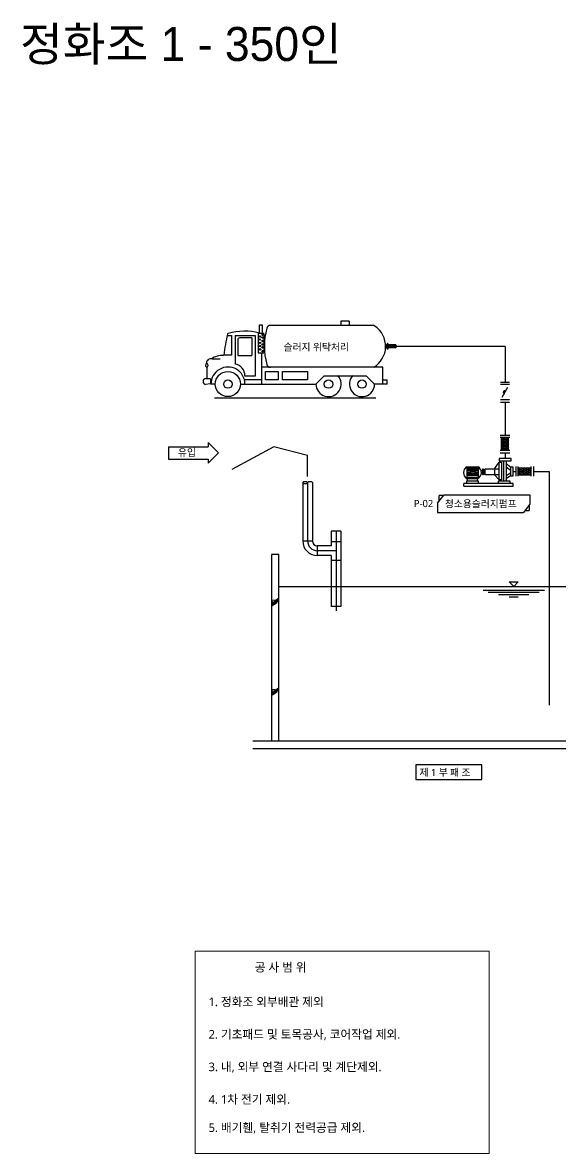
# Model space of a CAD drawing. Header units: millimetres. Extents: x 169673 to 334584, y 156879 to 224061.
# Drawn here: x 170179 to 178084, y 207437 to 224061 of the extents above; entities that cross this region are included whole.
import ezdxf
from ezdxf.enums import TextEntityAlignment as Align

# ---------------------------------------------------------------- set-up
doc = ezdxf.new("R2010")
doc.units = ezdxf.units.MM
doc.header["$LTSCALE"] = 40
doc.header["$MEASUREMENT"] = 0
doc.layers.get('0').update_dxf_attribs({"linetype": 'CONTINUOUS'})
for name, color, linetype in [('A-XXXX-TXT2', 3, 'CONTINUOUS'), ('WL', 5, 'CONTINUOUS'), ('장비', 5, 'CONTINUOUS'), ('해성', 4, 'CONTINUOUS')]:
    doc.layers.add(name, color=color, linetype=linetype)
doc.styles.add('돋움', font='')
doc.styles.add('맑은 고딕', font='malgun.ttf')
doc.styles.get('돋움').set_extended_font_data('Dotum')

msp = doc.modelspace()

# ---------------------------------------------------------------- linework, layer by layer
for p, q in [((173660.6, 219489.9, 0), (173660.6, 219616.8, 0)), ((173660.6, 219616.8, 0), (173701.1, 219616.8, 0)), ((173701.1, 219616.8, 0), (173701.1, 219489.9, 0)), ((175324.4, 219609.7, 0), (173822.2, 219609.7, 0)), ((174979.2, 219671.3, 0), (174856, 219671.3, 0)), ((174856, 219671.3, 0), (174856, 219609.7, 0)), ((174979.2, 219671.3, 0), (174979.2, 219609.7, 0)), ((173188.9, 219461.6, 0), (173249.8, 219461.6, 0)), ((173249.8, 219461.6, 0), (173249.8, 219171.1, 0)), ((173303, 219461.6, 0), (173597.2, 219461.6, 0)), ((173303, 219461.6, 0), (173303, 219041.3, 0)), ((173597.2, 219461.6, 0), (173597.2, 218863.6, 0)), ((173726.5, 219489.9, 0), (173642.8, 219489.9, 0)), ((173642.8, 219489.9, 0), (173642.8, 219207.8, 0)), ((173726.5, 219489.9, 0), (173726.5, 219207.8, 0)), ((173341, 219398, 0), (173341, 219168.3, 0)), ((173549, 219425, 0), (173370.7, 219425, 0)), ((173549, 219425, 0), (173549, 219168.3, 0)), ((175666.6, 219301.7, 0), (175520, 219301.7, 0)), ((175666.6, 219300.6, 0), (175520.2, 219300.6, 0)), ((175666.6, 219302.8, 0), (175520.6, 219302.8, 0)), ((175666.6, 219299.5, 0), (175520.9, 219299.5, 0)), ((175666.6, 219303.9, 0), (175521.3, 219303.9, 0)), ((175666.6, 219298.4, 0), (175521.5, 219298.4, 0)), ((175666.6, 219305, 0), (175522, 219305, 0)), ((175666.6, 219297.3, 0), (175522.2, 219297.3, 0)), ((175666.6, 219306.1, 0), (175522.6, 219306.1, 0)), ((175666.6, 219296.3, 0), (175522.9, 219296.3, 0)), ((175666.6, 219307.1, 0), (175523.3, 219307.1, 0)), ((175666.6, 219295.2, 0), (175523.6, 219295.2, 0)), ((175666.6, 219308.2, 0), (175524, 219308.2, 0)), ((175666.6, 219294.1, 0), (175524.2, 219294.1, 0)), ((175666.6, 219309.3, 0), (175524.7, 219309.3, 0)), ((175666.6, 219293, 0), (175524.9, 219293, 0)), ((175666.6, 219310.4, 0), (175525.3, 219310.4, 0)), ((175666.6, 219291.9, 0), (175525.6, 219291.9, 0)), ((175666.6, 219311.5, 0), (175526, 219311.5, 0)), ((175666.6, 219290.8, 0), (175526.3, 219290.8, 0)), ((175666.6, 219312.6, 0), (175526.7, 219312.6, 0)), ((175666.6, 219289.7, 0), (175526.9, 219289.7, 0)), ((175666.6, 219313.7, 0), (175527.4, 219313.7, 0)), ((175666.6, 219288.6, 0), (175527.6, 219288.6, 0)), ((175666.6, 219314.8, 0), (175528, 219314.8, 0)), ((175666.6, 219287.5, 0), (175528.3, 219287.5, 0)), ((175666.6, 219315.9, 0), (175528.7, 219315.9, 0)), ((175666.6, 219286.4, 0), (175528.9, 219286.4, 0)), ((175666.6, 219317, 0), (175529.4, 219317, 0)), ((175666.6, 219285.4, 0), (175529.6, 219285.4, 0)), ((175666.6, 219318, 0), (175530, 219318, 0)), ((175666.6, 219284.3, 0), (175530.3, 219284.3, 0)), ((175666.6, 219319.1, 0), (175530.7, 219319.1, 0)), ((175666.6, 219283.2, 0), (175531, 219283.2, 0)), ((175666.6, 219320.2, 0), (175531.4, 219320.2, 0)), ((175666.6, 219282.1, 0), (175531.6, 219282.1, 0)), ((175666.6, 219321.3, 0), (175532.1, 219321.3, 0)), ((175666.6, 219281, 0), (175532.3, 219281, 0)), ((175666.6, 219322.4, 0), (175532.7, 219322.4, 0)), ((175666.6, 219279.9, 0), (175533, 219279.9, 0)), ((175666.6, 219323.5, 0), (175533.4, 219323.5, 0)), ((175666.6, 219278.8, 0), (175533.7, 219278.8, 0)), ((175545.9, 219324.6, 0), (175534.1, 219324.6, 0)), ((175545.9, 219277.7, 0), (175534.3, 219277.7, 0)), ((175545.9, 219325.7, 0), (175534.8, 219325.7, 0)), ((175545.9, 219276.6, 0), (175535, 219276.6, 0)), ((175545.9, 219326.8, 0), (175535.4, 219326.8, 0)), ((175545.9, 219275.6, 0), (175535.7, 219275.6, 0)), ((175545.9, 219327.8, 0), (175536.1, 219327.8, 0)), ((175545.9, 219274.5, 0), (175536.3, 219274.5, 0)), ((175545.9, 219328.9, 0), (175536.8, 219328.9, 0)), ((175545.9, 219273.4, 0), (175537, 219273.4, 0)), ((175545.9, 219330, 0), (175537.4, 219330, 0)), ((175545.9, 219272.3, 0), (175537.7, 219272.3, 0)), ((175545.9, 219331.1, 0), (175538.1, 219331.1, 0)), ((175545.9, 219271.2, 0), (175538.4, 219271.2, 0)), ((175545.9, 219332.2, 0), (175538.8, 219332.2, 0)), ((175545.9, 219270.1, 0), (175539, 219270.1, 0)), ((175545.9, 219333.3, 0), (175539.5, 219333.3, 0)), ((175545.9, 219269, 0), (175539.7, 219269, 0)), ((175545.9, 219334.4, 0), (175540.1, 219334.4, 0)), ((175545.9, 219267.9, 0), (175540.4, 219267.9, 0)), ((175545.9, 219335.5, 0), (175540.8, 219335.5, 0)), ((175545.9, 219266.8, 0), (175541.1, 219266.8, 0)), ((175545.9, 219336.6, 0), (175541.5, 219336.6, 0)), ((175545.9, 219337.7, 0), (175542.2, 219337.7, 0)), ((175545.9, 219338.7, 0), (175542.8, 219338.7, 0)), ((175545.9, 219339.8, 0), (175543.5, 219339.8, 0)), ((175545.9, 219340.9, 0), (175544.2, 219340.9, 0)), ((175545.9, 219342, 0), (175544.8, 219342, 0)), ((175545.9, 219343.1, 0), (175545.5, 219343.1, 0)), ((172965.7, 219117.5, 0), (173082.4, 219117.5, 0)), ((173249.8, 219171.1, 0), (173138.2, 219171.1, 0)), ((173341, 219168.3, 0), (173549.3, 219168.3, 0)), ((173642.8, 219207.8, 0), (173726.5, 219207.8, 0)), ((173689.5, 219210.6, 0), (173689.5, 218746.9, 0)), ((175545.9, 219265.7, 0), (175541.7, 219265.7, 0)), ((175545.9, 219264.7, 0), (175542.4, 219264.7, 0)), ((175545.9, 219263.6, 0), (175543.1, 219263.6, 0)), ((175545.9, 219262.5, 0), (175543.7, 219262.5, 0)), ((175545.9, 219261.4, 0), (175544.4, 219261.4, 0)), ((175545.9, 219260.3, 0), (175545.1, 219260.3, 0)), ((175545.9, 219259.2, 0), (175545.8, 219259.2, 0)), ((172887.1, 218990.5, 0), (172887.1, 218829.7, 0)), ((175476.5, 218993.4, 0), (173689.5, 218993.4, 0)), ((175476.5, 218746.9, 0), (175476.5, 218993.4, 0)), ((172871.9, 218829.7, 0), (172935.3, 218829.7, 0)), ((172935.3, 218829.7, 0), (172942.9, 218812.8, 0)), ((172942.9, 218812.8, 0), (172942.9, 218747.9, 0)), ((173689.5, 218808.5, 0), (173443, 218808.5, 0)), ((173597.2, 218863.6, 0), (173445, 218863.6, 0)), ((173751.1, 218931.8, 0), (173936, 218931.8, 0)), ((173751.1, 218808.5, 0), (173751.1, 218931.8, 0)), ((173936, 218808.5, 0), (173751.1, 218808.5, 0)), ((173936, 218931.8, 0), (173936, 218808.5, 0)), ((173997.6, 218808.5, 0), (173997.6, 218931.8, 0)), ((173997.6, 218931.8, 0), (174367.3, 218931.8, 0)), ((174367.3, 218808.5, 0), (173997.6, 218808.5, 0)), ((174367.3, 218931.8, 0), (174367.3, 218808.5, 0)), ((174490.6, 218746.9, 0), (174613.8, 218870.2, 0)), ((174613.8, 218870.2, 0), (175230.1, 218870.2, 0)), ((175230.1, 218870.2, 0), (175353.3, 218746.9, 0)), ((175476.5, 218808.5, 0), (175538.2, 218808.5, 0)), ((175538.2, 218746.9, 0), (175538.2, 218808.5, 0)), ((172942.9, 218747.9, 0), (172869.4, 218742.3, 0)), ((172945.5, 218747.9, 0), (173008.9, 218747.9, 0)), ((173381.3, 218746.9, 0), (174490.6, 218746.9, 0)), ((175476.5, 218746.9, 0), (175353.3, 218746.9, 0)), ((175538.2, 218746.9, 0), (175476.5, 218746.9, 0)), ((172998.1, 218542.1, 0), (173101.8, 218542.1, 0)), ((173101.8, 218542.1, 0), (174140.2, 218542.1, 0)), ((174140.2, 218542.1, 0), (174756.4, 218542.1, 0)), ((174756.4, 218542.1, 0), (175372.7, 218542.1, 0)), ((172322.8, 217825.2), (172322.8, 217643.5)), ((172322.8, 217825.2), (172905.9, 217825.2)), ((172905.9, 217885.5), (173057.1, 217734.3)), ((172905.9, 217885.5), (172905.9, 217825.2)), ((173870, 217826.3), (173253.4, 217490.9)), ((172322.8, 217643.5), (172905.9, 217643.5)), ((172905.9, 217583.2), (173057.1, 217734.3)), ((172905.9, 217643.5), (172905.9, 217583.2)), ((173945.7, 216241.7), (173836, 216241.7)), ((173836, 216241.7), (173836, 213497.8)), ((173945.7, 213497.8), (173945.7, 216241.7)), ((173836, 215514.9), (173945.7, 215602.7)), ((173836, 215499.4), (173945.7, 215587.2)), ((173836, 215483.9), (173945.7, 215571.7)), ((173845.8, 215571.3), (173889.5, 215573.2)), ((173852.5, 215524.9), (173845.8, 215571.3)), ((173885.7, 215505), (173852.5, 215524.9)), ((173911.3, 215527.7), (173883.8, 215505.9)), ((173889.5, 215573.2), (173911.3, 215527.7)), ((173935.5, 215548.5), (173926.9, 215581.7)), ((173836, 214200.1), (173945.7, 214287.9)), ((173836, 214184.6), (173945.7, 214272.4)), ((173836, 214169), (173945.7, 214256.8)), ((173845.8, 214256.5), (173889.5, 214258.4)), ((173852.5, 214210.1), (173845.8, 214256.5)), ((173885.7, 214190.2), (173852.5, 214210.1)), ((173911.3, 214212.9), (173883.8, 214191.1)), ((173889.5, 214258.4), (173911.3, 214212.9)), ((173935.5, 214233.7), (173926.9, 214266.9)), ((178944.3, 213497.8), (173561.6, 213497.8)), ((173561.6, 213388), (182562.2, 213388))]:
    msp.add_line(p, q)
at = {"ltscale": 0.5}
for p, q in [((174368.9, 217694.2), (173870, 217826.3)), ((174368.9, 217388.7), (174368.9, 217694.2)), ((174297.8, 217297.4), (174297.8, 216439.4)), ((174440.1, 217297.4), (174440.1, 216439.4)), ((174716.1, 216583.1), (174716.1, 216368.2)), ((174858.4, 216583.1), (174716.1, 216583.1)), ((174858.4, 216583.1), (174858.4, 215475.8)), ((174440.1, 216439.4), (174297.8, 216439.4)), ((174716.1, 216368.2), (174511.2, 216368.2)), ((174511.2, 216368.2), (174511.2, 216226)), ((174716.1, 216434.5), (174858.4, 216434.5)), ((174716.1, 216226), (174511.2, 216226)), ((174716.1, 216226), (174716.1, 215475.8)), ((174716.1, 216159.7), (174858.4, 216159.7))]:
    msp.add_line(p, q, dxfattribs=at)
at = {"color": 3}
for p, q in [((176279.9, 216995.7, 0), (176374.9, 217119.3, 0)), ((176364.9, 217106.2, 0), (176304.5, 217106.2, 0)), ((176304.5, 217027.6, 0), (176304.5, 217106.2, 0)), ((176374.9, 217119.3, 0), (177635.5, 217119.3, 0)), ((177635.5, 217119.3, 0), (177635.5, 216982.4, 0)), ((176279.9, 216995.7, 0), (176279.9, 216858.9, 0)), ((177635.5, 216982.4, 0), (177540.4, 216858.9, 0)), ((177624.2, 216967.8, 0), (177624.2, 216887.8, 0)), ((176279.9, 216858.9, 0), (177540.4, 216858.9, 0)), ((177562.7, 216887.8, 0), (177624.2, 216887.8, 0))]:
    msp.add_line(p, q, dxfattribs=at)
at = {"elevation": 0}
msp.add_lwpolyline([(175666.6, 219278.7), (175545.9, 219278.7), (175545.9, 219259.1), (175519.7, 219301.4), (175545.9, 219343.6), (175545.9, 219324), (175666.6, 219324), (175666.6, 219278.7)], dxfattribs=at)
at = {"ltscale": 0.5}
for points in [[(174299.7, 217292.9, 0.0966399), (174308.2, 217287.5, 0.0535228), (174318.9, 217284.6, 0.0812123), (174347.9, 217284.6, 0.0535228), (174358.5, 217287.5, 0.0966399), (174367, 217292.9, 0.4283903), (174367, 217302, 0.0966399), (174358.5, 217307.4, 0.0535228), (174347.9, 217310.3, 0.0812122), (174318.9, 217310.3, 0.0535228), (174308.2, 217307.4, 0.0966399), (174299.7, 217302, 0.4283902), (174299.7, 217292.9)], [(174440.1, 217297.4, 0.2051779), (174438.1, 217302, 0.0966399), (174429.7, 217307.4, 0.0535228), (174419, 217310.3, 0.0812122), (174390, 217310.3, 0.0535228), (174379.4, 217307.4, 0.0966399), (174370.9, 217302, 0.2051779), (174368.9, 217297.4, 0.2051779)]]:
    msp.add_lwpolyline(points, format="xyb", dxfattribs=at)
msp.add_lwpolyline([(174858.4, 215475.8), (174716.1, 215475.8)], dxfattribs=at)
msp.add_lwpolyline([(175960.8, 212932.1), (176929.2, 212932.1), (176929.2, 213150.3), (175960.8, 213150.3)], close=True)
at = {"linetype": 'Continuous', "lineweight": 15}
msp.add_lwpolyline([(177036.4, 207436.9), (177036.4, 210408), (172718, 210408), (172718, 207436.9)], close=True, dxfattribs=at)
for centre, radius in [((173666.3, 219444.9, 0), 10.4), ((173705.7, 219468.6, 0), 9.8), ((173706.4, 219429.8, 0), 10.4), ((173667, 219305.4, 0), 11.1), ((173666.3, 219401, 0), 9.69), ((173667.6, 219257.3, 0), 11), ((173668.3, 219352.2, 0), 11), ((173706.4, 219329.2, 0), 11), ((173707, 219380.2, 0), 10.4), ((173707.7, 219286, 0), 11), ((173707.7, 219230.7, 0), 10.4), ((173196.5, 218746.9, 0), 184.9), ((173196.5, 218746.9, 0), 61.6), ((174675.4, 218746.9, 0), 61.6), ((175168.4, 218746.9, 0), 61.6)]:
    msp.add_circle(centre, radius)
for centre, radius, start, end in [((173822.2, 219552.6, 0), 57, 90, 165.76643), ((175324.4, 219552.6, 0), 57, 56.04616, 90), ((175155.4, 219301.5, 0), 359.7, 301.07217, 56.04616), ((175294, 218955.5, 0), 2167, 165.93837, 174.29556), ((173205.6, 219478.6, 0), 14, 105.55949, 165.93837), ((173438.6, 218641.7, 0), 882.7, 75.3908, 105.55949), ((174812, 219301.5, 0), 1078.2, 165.76643, 194.23355), ((173371.9, 219394.2, 0), 30.8, 90.00001, 180), ((172950, 219052.1, 0), 67.9, 74.37318, 179.55443), ((173125.6, 218841.7, 0), 326.6, 88.67767, 122.40707), ((172911.5, 219025.1, 0), 42.3, 134.16592, 234.77314), ((172868, 219020.8, 0), 37.1, 296.63356, 58.89015), ((173197.8, 218747.6, 0), 249.8, 0.08428, 180.56289), ((173277.2, 218875.1, 0), 168.2, 356.06781, 81.18277), ((173822.2, 219050.4, 0), 57, 194.23355, 269.99999), ((172875.1, 218785.9, 0), 44, 94.14799, 262.53009), ((174675.4, 218746.9, 0), 184.9, 180.00002, 42.20996), ((175168.4, 218746.9, 0), 184.9, 136.79351, 0.00001)]:
    msp.add_arc(centre, radius, start, end)
at = {"ltscale": 0.5}
for radius, start in [(213.4, 180), (71.1, 180.00011)]:
    msp.add_arc((174511.2, 216439.4), radius, start, 270, dxfattribs=at)
at = {"layer": 'WL'}
for p, q in [((177270.3, 219298.9, 0), (175667.7, 219298.9, 0)), ((177270.3, 219298.9), (177270.3, 218775.5)), ((177204.6, 218775.5), (177336, 218775.5)), ((177336, 218742.8), (177204.6, 218742.8)), ((177228.4, 218554.5), (177312.3, 218701.2)), ((177336, 218512.9), (177204.6, 218512.9)), ((177204.6, 218480.2), (177336, 218480.2)), ((177270.3, 218480.2), (177270.3, 217995.7)), ((177198.5, 217995.7), (177342.2, 217995.7)), ((177342.2, 217963), (177198.5, 217963)), ((177220.7, 217962.3), (177221, 217963)), ((177220.7, 217912.7), (177245.8, 217963)), ((177220.7, 217863.1), (177270.6, 217963)), ((177220.7, 217813.5), (177295.4, 217963)), ((177220.7, 217769.2), (177220.7, 217963)), ((177220.7, 217962.6), (177317.4, 217769.2)), ((177223.3, 217769.2), (177320, 217962.6)), ((177245.3, 217963), (177320, 217813.5)), ((177270.1, 217963), (177320, 217863.1)), ((177294.9, 217963), (177320, 217912.7)), ((177319.7, 217963), (177320, 217962.3)), ((177320, 217769.2), (177320, 217963)), ((177220.7, 217913.1), (177292.6, 217769.2)), ((177220.7, 217863.5), (177267.8, 217769.2)), ((177220.7, 217813.9), (177243, 217769.2)), ((177248.1, 217769.2), (177320, 217913.1)), ((177272.9, 217769.2), (177320, 217863.5)), ((177297.7, 217769.2), (177320, 217813.9)), ((177342.2, 217769.2), (177198.5, 217769.2)), ((177198.5, 217736.5), (177342.2, 217736.5)), ((177270.3, 217736.5), (177270.3, 217654.5)), ((177430.2, 217535.1, 0), (177430.2, 217391.4, 0)), ((177462.9, 217391.4, 0), (177462.9, 217535.1, 0)), ((177507.6, 217512.9, 0), (177462.9, 217490.6, 0)), ((177557.2, 217512.9, 0), (177462.9, 217465.8, 0)), ((177606.7, 217512.9, 0), (177462.9, 217441, 0)), ((177656.3, 217512.9, 0), (177462.9, 217416.2, 0)), ((177462.9, 217512.9, 0), (177656.7, 217512.9, 0)), ((177462.9, 217510.3, 0), (177656.3, 217413.6, 0)), ((177462.9, 217485.5, 0), (177606.7, 217413.6, 0)), ((177462.9, 217460.7, 0), (177557.2, 217413.6, 0)), ((177507.2, 217512.9, 0), (177656.7, 217438.2, 0)), ((177656.7, 217488.3, 0), (177507.2, 217413.6, 0)), ((177556.8, 217512.9, 0), (177656.7, 217463, 0)), ((177656.7, 217463.5, 0), (177556.8, 217413.6, 0)), ((177606.4, 217512.9, 0), (177656.7, 217487.8, 0)), ((177656.7, 217438.7, 0), (177606.4, 217413.6, 0)), ((177656, 217512.9, 0), (177656.7, 217512.6, 0)), ((177656.7, 217391.4, 0), (177656.7, 217535.1, 0)), ((177689.4, 217535.1, 0), (177689.4, 217391.4, 0)), ((177462.9, 217435.9, 0), (177507.6, 217413.6, 0)), ((177462.9, 217413.6, 0), (177656.7, 217413.6, 0)), ((177656.7, 217413.9, 0), (177656, 217413.6, 0))]:
    msp.add_line(p, q, dxfattribs=at)
at = {"layer": 'WL', "color": 5}
for p, q in [((177329.1, 215838.8), (177465.7, 215838.8)), ((177329.1, 215838.8), (177397.4, 215770.5)), ((177465.7, 215838.8), (177397.4, 215770.5)), ((182178, 215767.7), (173945.7, 215767.7)), ((176946.7, 215719.3), (177848.1, 215719.3)), ((177021.8, 215685.1), (177773, 215685.1)), ((177175.5, 215651), (177619.4, 215651)), ((177329.1, 215616.8), (177465.7, 215616.8))]:
    msp.add_line(p, q, dxfattribs=at)
at = {"layer": 'WL', "const_width": 31.2}
msp.add_lwpolyline([(177270.3, 218610.6, -1), (177270.3, 218645.1, -1)], format="xyb", dxfattribs=at)
at = {"layer": 'WL', "elevation": 0}
for points in [[(177387.5, 217463.2), (177430.2, 217463.2)], [(177689.4, 217463.2), (177919.7, 217463.2), (177919.7, 214024.1)]]:
    msp.add_lwpolyline(points, dxfattribs=at)
at = {"layer": '장비'}
for p, q in [((177360.9, 217654.5), (177184.8, 217654.5)), ((177184.8, 217654.5), (177184.8, 217618.2)), ((177184.8, 217618.2), (177360.9, 217618.2)), ((177247.8, 217618.2), (177247.8, 217324.3)), ((177285.9, 217618.2), (177285.9, 217324.3)), ((177360.9, 217618.2), (177360.9, 217654.5)), ((176706.7, 217529.5), (176706.7, 217359.3)), ((176706.7, 217529.5), (176876.9, 217529.5)), ((176706.7, 217508.9), (176876.8, 217508.9)), ((176877.9, 217486.9), (176706.7, 217486.9)), ((176876.8, 217464.1), (176706.7, 217464.1)), ((176706.7, 217444.4), (176768.3, 217444.4)), ((176768.3, 217458.6), (176824.4, 217458.6)), ((176768.3, 217429.3), (176768.3, 217458.6)), ((176824.4, 217458.6), (176824.4, 217429.3)), ((176824.4, 217444.4), (176877, 217444.4)), ((176876.8, 217529.8), (176876.8, 217359.3)), ((176923.2, 217474.4), (176917, 217474.1)), ((176939.2, 217474.4), (176923.2, 217474.4)), ((176939.2, 217437.6), (176923.2, 217437.6)), ((176939.2, 217494.1), (176939.2, 217417.9)), ((176955.5, 217494.1), (176939.2, 217494.1)), ((176955.5, 217494.1), (176955.5, 217417.9)), ((176979.1, 217474.4), (176955.5, 217474.4)), ((176979.1, 217437.6), (176955.5, 217437.6)), ((176979.1, 217502), (177184.2, 217502)), ((176979.1, 217411.3), (176979.1, 217502)), ((177113.4, 217502), (177184.2, 217598)), ((177113.4, 217502), (177113.4, 217411.3)), ((177184.2, 217337.7), (177184.2, 217598)), ((177184.2, 217598), (177218.7, 217598)), ((177218.7, 217598), (177218.7, 217337.7)), ((177351.2, 217527), (177285.9, 217572.9)), ((177349.4, 217477), (177285.9, 217523.7)), ((177349.4, 217437.6), (177285.9, 217397.1)), ((177351.2, 217527), (177351.2, 217399.5)), ((177387.5, 217527), (177351.2, 217527)), ((177387.5, 217399.5), (177387.5, 217527)), ((174368.9, 217297.4), (174368.9, 216439.4)), ((177391.1, 217282.6), (176664.5, 217282.6)), ((176664.5, 217245.8), (176664.5, 217282.6)), ((176880.1, 217318.5), (176704.1, 217318.5)), ((176704.1, 217318.5), (176704.1, 217282.2)), ((176876.8, 217422.8), (176706.7, 217422.8)), ((176876.8, 217400.7), (176706.7, 217400.7)), ((176706.7, 217379.9), (176876.8, 217379.9)), ((176706.7, 217359.3), (176876.8, 217359.3)), ((176718, 217318.5), (176718, 217359.3)), ((176824.4, 217429.3), (176768.3, 217429.3)), ((176866.2, 217318.5), (176866.2, 217359.3)), ((176880.1, 217282.2), (176880.1, 217318.5)), ((176939.2, 217417.9), (176955.5, 217417.9)), ((177184.2, 217411.3), (176979.1, 217411.3)), ((177113.4, 217411.3), (177184.2, 217337.7)), ((177346.6, 217318.5), (177170.6, 217318.5)), ((177170.6, 217318.5), (177170.6, 217282.6)), ((177218.7, 217337.7), (177184.2, 217337.7)), ((177247.8, 217324.3), (177285.9, 217324.3)), ((177351.2, 217399.5), (177285.9, 217355.7)), ((177346.6, 217282.6), (177346.6, 217318.5)), ((177351.2, 217399.5), (177387.5, 217399.5)), ((177391.1, 217245.8), (177391.1, 217282.6)), ((176664.5, 217245.8), (177391.1, 217245.8)), ((174787.2, 216583.1), (174787.2, 215411.7)), ((174787.2, 216297.1), (174511.2, 216297.1))]:
    msp.add_line(p, q, dxfattribs=at)
for centre, radius, start, end in [((176759.5, 217444.4), 100.1, 121.81054, 238.18946), ((176820, 217444.5), 102.4, 303.66816, 56.33184), ((174511.2, 216439.4), 142.3, 180.00003, 270)]:
    msp.add_arc(centre, radius, start, end, dxfattribs=at)

# ---------------------------------------------------------------- texts
at = {"layer": 'A-XXXX-TXT2', "style": '맑은 고딕'}
for s, height, p in [('슬러지 위탁처리', 105.26, (174015.1, 219237.4, 0)), ('유입', 105.26, (172462.8, 217687.7)), ('P-02', 105.26, (175930.7, 216938.2, 0)), ('청소용슬러지펌프', 105.26, (176385.2, 216933.5, 0)), ('제 1 부 패 조', 105.26, (176013.5, 212984.8)), ('공 사 범 위', 126.31, (173590.9, 210109.3)), ('1. 정화조 외부배관 제외', 126.309, (172912.8, 209601.5)), ('2. 기초패드 및 토목공사, 코어작업 제외.', 126.309, (172912.8, 209123.4)), ('3. 내, 외부 연결 사다리 및 계단제외.', 126.309, (172912.8, 208645.4)), ('4. 1차 전기 제외.', 126.309, (172912.8, 208167.4)), ('5. 배기휀, 탈취기 전력공급 제외.', 126.309, (172912.8, 207752.1))]:
    msp.add_text(s, height=height, dxfattribs=at).set_placement(p)
at = {"layer": '해성', "color": 2, "style": '돋움'}
msp.add_text('정화조 1 - 350인', height=500, dxfattribs=at).set_placement((172507.2, 223496.5), align=Align.CENTER)

doc.saveas('drawing.dxf')
